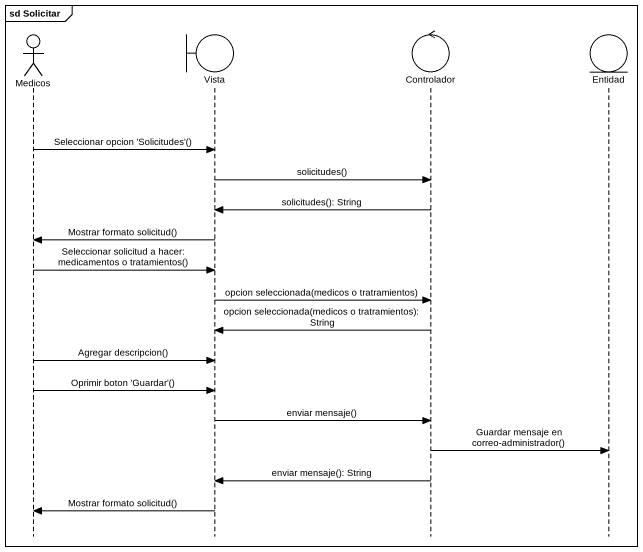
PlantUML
@startuml
mainframe sd Solicitar
hide footbox
actor Medicos
boundary Vista
control Controlador
entity Entidad

Medicos -> Vista : Seleccionar opcion 'Solicitudes'()
Vista -> Controlador : solicitudes()
Controlador -> Vista : solicitudes(): String
Vista -> Medicos : Mostrar formato solicitud()
Medicos -> Vista : Seleccionar solicitud a hacer: medicamentos o tratamientos()
Vista -> Controlador : opcion seleccionada(medicos o tratramientos)
Controlador -> Vista : opcion seleccionada(medicos o tratramientos): String
Medicos -> Vista : Agregar descripcion()
Medicos -> Vista : Oprimir boton 'Guardar'()
Vista -> Controlador : enviar mensaje()
Controlador -> Entidad : Guardar mensaje en correo-administrador()
Controlador -> Vista : enviar mensaje(): String
Vista -> Medicos : Mostrar formato solicitud()
@enduml
